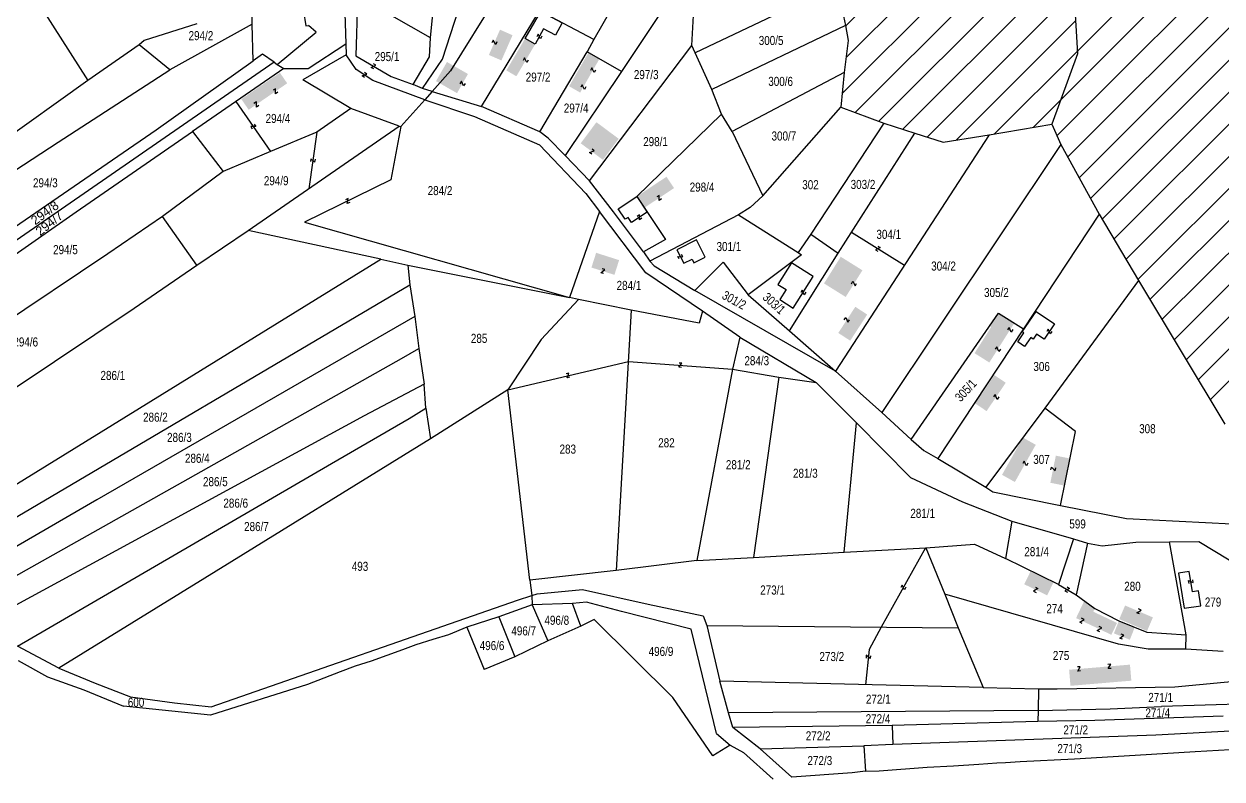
# Model space of a CAD drawing. Extents: x 5587940 to 5589766, y 5131257 to 5132452.
# Drawn here: x 5588555.4 to 5588977.4, y 5131268 to 5131534.1 of the extents above; entities that cross this region are included whole.
import ezdxf
from ezdxf.enums import TextEntityAlignment as Align

# ---------------------------------------------------------------- set-up
doc = ezdxf.new("R2010")
doc.units = 0
doc.header["$MEASUREMENT"] = 0
for name, color, linetype in [('2', 7, 'CONTINUOUS'), ('3', 7, 'CONTINUOUS'), ('4', 7, 'CONTINUOUS'), ('5', 7, 'CONTINUOUS'), ('6', 7, 'CONTINUOUS'), ('8', 7, 'CONTINUOUS'), ('SRAFLADANJE', 2, 'CONTINUOUS')]:
    doc.layers.add(name, color=color, linetype=linetype)
doc.styles.add('TXT', font='TXT', dxfattribs={"height": 0.2})

# ---------------------------------------------------------------- blocks, each defined once
blk = doc.blocks.new('Z')
at = {"layer": '8', "color": 113, "linetype": 'CONTINUOUS'}
blk.add_lwpolyline([(-0.5, 0.75), (0.5, 0.749), (-0.5, -0.749), (0.5, -0.75)], dxfattribs=at)

msp = doc.modelspace()

# ---------------------------------------------------------------- linework, layer by layer
at = {"layer": '2', "color": 7, "linetype": 'CONTINUOUS'}
for p, q in [((5588920.89, 5131615.55), (5588926.56, 5131523.66)), ((5588698.65, 5131529.21), (5588706.19, 5131610.07)), ((5588536.03, 5131579.87), (5588577.96, 5131514.17)), ((5588702.85, 5131521.72), (5588720.71, 5131576.6)), ((5588737.02, 5131568.17), (5588705.64, 5131517.62)), ((5588792.41, 5131557.18), (5588765.89, 5131517.43)), ((5588790.63, 5131526.55), (5588792.41, 5131557.18)), ((5588841.84, 5131547.78), (5588791.89, 5131523.97)), ((5588841.84, 5131547.78), (5588844.77, 5131533.62)), ((5588653.94, 5131538.65), (5588654.67, 5131533.48)), ((5588668.34, 5131541.6), (5588668.77, 5131527.14)), ((5588716.54, 5131505.08), (5588737.08, 5131538.76)), ((5588756.11, 5131528.61), (5588737.08, 5131538.76)), ((5588762.56, 5131539.66), (5588756.11, 5131528.61)), ((5588616.36, 5131534.24), (5588597.81, 5131528.34)), ((5588635.85, 5131534.05), (5588606.82, 5131518.01)), ((5588635.85, 5131534.05), (5588635.85, 5131537.41)), ((5588636.19, 5131521.17), (5588635.85, 5131534.05)), ((5588654.67, 5131533.48), (5588655.64, 5131533.54)), ((5588658.31, 5131531.23), (5588655.64, 5131533.54)), ((5588698.65, 5131529.21), (5588684.99, 5131537.05)), ((5588844.77, 5131533.62), (5588797.75, 5131510.99)), ((5588844.77, 5131533.62), (5588845.75, 5131528.36)), ((5588644.63, 5131519.85), (5588658.31, 5131531.23)), ((5588698.25, 5131522.53), (5588698.65, 5131529.21)), ((5588595.99, 5131526.75), (5588577.96, 5131514.17)), ((5588597.81, 5131528.34), (5588595.99, 5131526.75)), ((5588606.82, 5131518.01), (5588595.99, 5131526.75)), ((5588655.53, 5131518.46), (5588668.77, 5131527.14)), ((5588668.77, 5131527.14), (5588668.93, 5131523.28)), ((5588756.11, 5131528.61), (5588753.81, 5131524.36)), ((5588754.6, 5131478.8), (5588790.63, 5131526.55)), ((5588791.89, 5131523.97), (5588790.63, 5131526.55)), ((5588845.75, 5131528.36), (5588844.37, 5131516.99)), ((5588643.51, 5131520.7), (5588493.74, 5131417.12)), ((5588601.96, 5131496.84), (5588636.19, 5131521.17)), ((5588639.49, 5131523.47), (5588636.19, 5131521.17)), ((5588643.51, 5131520.7), (5588639.49, 5131523.47)), ((5588643.51, 5131520.7), (5588644.63, 5131519.85)), ((5588668.93, 5131523.28), (5588653.63, 5131514.4)), ((5588692.54, 5131512.75), (5588698.25, 5131522.53)), ((5588695.81, 5131511.34), (5588702.85, 5131521.72)), ((5588737.2, 5131496.1), (5588753.81, 5131524.36)), ((5588765.89, 5131517.43), (5588753.81, 5131524.36)), ((5588797.75, 5131510.99), (5588791.89, 5131523.97)), ((5588926.56, 5131523.66), (5588917.53, 5131498.79)), ((5588567.42, 5131492.44), (5588606.82, 5131518.01)), ((5588647.01, 5131518.49), (5588614.76, 5131496.27)), ((5588644.63, 5131519.85), (5588647.01, 5131518.49)), ((5588647.01, 5131518.49), (5588655.53, 5131518.46)), ((5588705.64, 5131517.62), (5588699.2, 5131510.38)), ((5588765.89, 5131517.43), (5588746.08, 5131487.73)), ((5588844.37, 5131516.99), (5588804.92, 5131496.25)), ((5588844.37, 5131516.99), (5588843.17, 5131504.84)), ((5588577.96, 5131514.17), (5588493.46, 5131453.78)), ((5588670.61, 5131504.33), (5588653.63, 5131514.4)), ((5588695.81, 5131511.34), (5588692.54, 5131512.75)), ((5588699.2, 5131510.38), (5588695.81, 5131511.34)), ((5588699.2, 5131510.38), (5588696.62, 5131507.34)), ((5588699.2, 5131510.38), (5588716.54, 5131505.08)), ((5588801.19, 5131502.36), (5588797.75, 5131510.99)), ((5588670.61, 5131504.33), (5588658.54, 5131496.04)), ((5588687.57, 5131498.17), (5588670.61, 5131504.33)), ((5588696.62, 5131507.34), (5588688.22, 5131497.95)), ((5588696.62, 5131507.34), (5588714.1, 5131501.49)), ((5588737.2, 5131496.1), (5588716.54, 5131505.08)), ((5588815.72, 5131473.61), (5588843.17, 5131504.84)), ((5588843.17, 5131504.84), (5588858.27, 5131499.17)), ((5588714.1, 5131501.49), (5588737.08, 5131491.52)), ((5588801.19, 5131502.36), (5588771.32, 5131473.36)), ((5588804.92, 5131496.25), (5588801.19, 5131502.36)), ((5588492.53, 5131421.66), (5588601.96, 5131496.84)), ((5588573.84, 5131467.93), (5588614.76, 5131496.27)), ((5588614.76, 5131496.27), (5588625.6, 5131482.09)), ((5588634.45, 5131461.29), (5588687.57, 5131498.17)), ((5588658.54, 5131496.04), (5588642.33, 5131489.17)), ((5588687.57, 5131498.17), (5588688.22, 5131497.95)), ((5588740.13, 5131493.92), (5588737.2, 5131496.1)), ((5588804.92, 5131496.25), (5588815.72, 5131473.61)), ((5588858.27, 5131499.17), (5588832.6, 5131460.07)), ((5588842.19, 5131453.37), (5588869.18, 5131495.67)), ((5588858.27, 5131499.17), (5588869.18, 5131495.67)), ((5588869.18, 5131495.67), (5588879.17, 5131492.52)), ((5588895.47, 5131495.1), (5588917.53, 5131498.79)), ((5588917.53, 5131498.79), (5588920.62, 5131491.6)), ((5588510.39, 5131455.15), (5588567.42, 5131492.44)), ((5588753.34, 5131474.34), (5588737.08, 5131491.52)), ((5588746.08, 5131487.73), (5588740.13, 5131493.92)), ((5588895.47, 5131495.1), (5588841.24, 5131411.71)), ((5588920.62, 5131491.6), (5588857.66, 5131397.15)), ((5588879.17, 5131492.52), (5588895.47, 5131495.1)), ((5588920.62, 5131491.6), (5588934.21, 5131467.05)), ((5588642.33, 5131489.17), (5588625.6, 5131482.09)), ((5588746.08, 5131487.73), (5588754.6, 5131478.8)), ((5588625.6, 5131482.09), (5588604.2, 5131466.24)), ((5588763.09, 5131467.91), (5588754.6, 5131478.8)), ((5588753.34, 5131474.34), (5588758.12, 5131468.06)), ((5588771.32, 5131473.36), (5588781.4, 5131458.15)), ((5588815.72, 5131473.61), (5588811.18, 5131469.47)), ((5588494.78, 5131412.77), (5588573.84, 5131467.93)), ((5588604.2, 5131466.24), (5588584.92, 5131453.09)), ((5588616.32, 5131449.07), (5588604.2, 5131466.24)), ((5588758.12, 5131468.06), (5588747.64, 5131437.7)), ((5588774.51, 5131446.37), (5588758.12, 5131468.06)), ((5588773.61, 5131453.82), (5588763.09, 5131467.91)), ((5588807.11, 5131466.9), (5588775.93, 5131450.57)), ((5588811.18, 5131469.47), (5588807.11, 5131466.9)), ((5588807.11, 5131466.9), (5588828.12, 5131453.54)), ((5588934.21, 5131467.05), (5588907.47, 5131426.66)), ((5588934.21, 5131467.05), (5588947.97, 5131443.76)), ((5588616.32, 5131449.07), (5588634.45, 5131461.29)), ((5588681.15, 5131451.26), (5588634.45, 5131461.29)), ((5588781.4, 5131458.15), (5588773.61, 5131453.82)), ((5588832.6, 5131460.07), (5588828.12, 5131453.54)), ((5588832.66, 5131460.13), (5588832.6, 5131460.07)), ((5588832.6, 5131460.07), (5588842.19, 5131453.37)), ((5588584.92, 5131453.09), (5588538.51, 5131422.05)), ((5588773.61, 5131453.82), (5588775.93, 5131450.57)), ((5588825.13, 5131425.96), (5588842.19, 5131453.37)), ((5588828.12, 5131453.54), (5588829.33, 5131452.74)), ((5588515.74, 5131349.11), (5588681.15, 5131451.26)), ((5588594.26, 5131433.94), (5588616.32, 5131449.07)), ((5588681.15, 5131451.26), (5588690.67, 5131449.09)), ((5588690.67, 5131449.09), (5588691.33, 5131442.19)), ((5588690.67, 5131449.09), (5588747.64, 5131437.7)), ((5588775.93, 5131450.57), (5588777.43, 5131448.9)), ((5588777.43, 5131448.9), (5588791.73, 5131440.19)), ((5588791.73, 5131440.19), (5588801.76, 5131450.21)), ((5588801.76, 5131450.21), (5588810.55, 5131438.63)), ((5588829.33, 5131452.74), (5588810.55, 5131438.63)), ((5588794.47, 5131432.97), (5588774.51, 5131446.37)), ((5588523.51, 5131343.17), (5588691.33, 5131442.19)), ((5588691.33, 5131442.19), (5588693.16, 5131431.01)), ((5588947.97, 5131443.76), (5588915.02, 5131398.7)), ((5588947.97, 5131443.76), (5588978.43, 5131393.08)), ((5588750.75, 5131437.01), (5588737.63, 5131422.98)), ((5588750.75, 5131437.01), (5588747.64, 5131437.7)), ((5588769.37, 5131433.27), (5588750.75, 5131437.01)), ((5588841.24, 5131411.71), (5588791.73, 5131440.19)), ((5588810.55, 5131438.63), (5588825.13, 5131425.96)), ((5588552.39, 5131405.94), (5588594.26, 5131433.94)), ((5588769.37, 5131433.27), (5588764.04, 5131341.55)), ((5588793.28, 5131428.69), (5588769.37, 5131433.27)), ((5588794.47, 5131432.97), (5588793.28, 5131428.69)), ((5588807.54, 5131423.71), (5588794.47, 5131432.97)), ((5588867.99, 5131387.69), (5588898.72, 5131432.2)), ((5588898.72, 5131432.2), (5588907.47, 5131426.66)), ((5588693.16, 5131431.01), (5588581.13, 5131366.45)), ((5588693.16, 5131431.01), (5588694.53, 5131419.71)), ((5588807.54, 5131423.71), (5588804.96, 5131412.48)), ((5588807.54, 5131423.71), (5588834.47, 5131407.72)), ((5588825.13, 5131425.96), (5588841.24, 5131411.71)), ((5588907.47, 5131426.66), (5588877.35, 5131380.99)), ((5588688.4, 5131416.22), (5588694.53, 5131419.71)), ((5588694.53, 5131419.71), (5588696.36, 5131407.17)), ((5588737.63, 5131422.98), (5588725.86, 5131405.24)), ((5588611.39, 5131372.81), (5588688.4, 5131416.22)), ((5588804.96, 5131412.48), (5588792.45, 5131345.07)), ((5588805.11, 5131412.61), (5588804.96, 5131412.48)), ((5588804.96, 5131412.48), (5588821.31, 5131409.6)), ((5588841.24, 5131411.71), (5588857.66, 5131397.15)), ((5588696.36, 5131407.17), (5588675.25, 5131396.06)), ((5588697.04, 5131398.77), (5588696.36, 5131407.17)), ((5588821.31, 5131409.6), (5588812.43, 5131346.05)), ((5588821.31, 5131409.6), (5588834.47, 5131407.72)), ((5588834.47, 5131407.72), (5588848.64, 5131393.58)), ((5588725.86, 5131405.24), (5588698.61, 5131387.95)), ((5588733.57, 5131338.12), (5588725.86, 5131405.24)), ((5588691.12, 5131395.12), (5588697.04, 5131398.77)), ((5588697.04, 5131398.77), (5588698.61, 5131387.95)), ((5588915.02, 5131398.7), (5588894.29, 5131370.83)), ((5588925.81, 5131390.5), (5588915.02, 5131398.7)), ((5588675.25, 5131396.06), (5588608.05, 5131359.54)), ((5588663.71, 5131379.21), (5588691.12, 5131395.12)), ((5588857.66, 5131397.15), (5588867.99, 5131387.69)), ((5588844.3, 5131347.98), (5588848.64, 5131393.58)), ((5588848.64, 5131393.58), (5588867.75, 5131374.27)), ((5588920.53, 5131364.47), (5588925.81, 5131390.5)), ((5588698.61, 5131387.95), (5588619.19, 5131338.76)), ((5588867.99, 5131387.69), (5588872.36, 5131383.85)), ((5588872.36, 5131383.85), (5588877.35, 5131380.99)), ((5588601.41, 5131342.92), (5588663.71, 5131379.21)), ((5588877.35, 5131380.99), (5588894.29, 5131370.83)), ((5588867.75, 5131374.27), (5588885.99, 5131365.7)), ((5588534.3, 5131329.39), (5588611.39, 5131372.81)), ((5588894.29, 5131370.83), (5588896.76, 5131369.23)), ((5588896.76, 5131369.23), (5588920.53, 5131364.47)), ((5588581.13, 5131366.45), (5588529.75, 5131336.65)), ((5588885.99, 5131365.7), (5588903.42, 5131358.93)), ((5588920.53, 5131364.47), (5588943.79, 5131359.79)), ((5588608.05, 5131359.54), (5588552.58, 5131329.33)), ((5588903.42, 5131358.93), (5588901.16, 5131345.69)), ((5588903.42, 5131358.93), (5588925.17, 5131352.71)), ((5588943.79, 5131359.79), (5588980.94, 5131357.9)), ((5588925.17, 5131352.71), (5588919.83, 5131336.62)), ((5588925.17, 5131352.71), (5588930.11, 5131351.13)), ((5588812.43, 5131346.05), (5588844.3, 5131347.98)), ((5588844.3, 5131347.98), (5588873.16, 5131349.54)), ((5588873.16, 5131349.54), (5588890.24, 5131350.79)), ((5588873.16, 5131349.54), (5588879.86, 5131333.21)), ((5588890.24, 5131350.79), (5588901.16, 5131345.69)), ((5588930.11, 5131351.13), (5588926.01, 5131332.98)), ((5588930.11, 5131351.13), (5588935.26, 5131350.24)), ((5588935.26, 5131350.24), (5588947.04, 5131351.44)), ((5588947.04, 5131351.44), (5588958.96, 5131351.63)), ((5588958.96, 5131351.63), (5588969.33, 5131351.75)), ((5588964.76, 5131318.89), (5588958.96, 5131351.63)), ((5588969.33, 5131351.75), (5588979.98, 5131345.28)), ((5588792.45, 5131345.07), (5588764.04, 5131341.55)), ((5588792.45, 5131345.07), (5588812.43, 5131346.05)), ((5588919.83, 5131336.62), (5588901.16, 5131345.69)), ((5588553.1, 5131314.86), (5588601.41, 5131342.92)), ((5588764.04, 5131341.55), (5588733.57, 5131338.12)), ((5588619.19, 5131338.76), (5588567.74, 5131307.04)), ((5588733.57, 5131338.12), (5588734.33, 5131332.68)), ((5588621.41, 5131293.44), (5588729.25, 5131331.07)), ((5588729.25, 5131331.07), (5588734.33, 5131332.68)), ((5588734.33, 5131332.68), (5588736.15, 5131333.29)), ((5588734.33, 5131332.68), (5588734.5, 5131329.46)), ((5588736.15, 5131333.29), (5588752.22, 5131334.84)), ((5588752.22, 5131334.84), (5588775.32, 5131329.66)), ((5588940.92, 5131315.49), (5588879.86, 5131333.21)), ((5588879.86, 5131333.21), (5588884.47, 5131321.35)), ((5588926.01, 5131332.98), (5588932.59, 5131328.08)), ((5588734.5, 5131329.46), (5588722.7, 5131325.21)), ((5588748.61, 5131329.91), (5588734.5, 5131329.46)), ((5588734.5, 5131329.46), (5588739.97, 5131316.66)), ((5588753.57, 5131330.31), (5588748.61, 5131329.91)), ((5588751.6, 5131321.93), (5588748.61, 5131329.91)), ((5588765.96, 5131327.07), (5588753.57, 5131330.31)), ((5588790.45, 5131320.84), (5588765.96, 5131327.07)), ((5588775.32, 5131329.66), (5588794.68, 5131325.51)), ((5588932.59, 5131328.08), (5588941.13, 5131323.75)), ((5588722.7, 5131325.21), (5588711.45, 5131321.53)), ((5588722.7, 5131325.21), (5588728.37, 5131311.13)), ((5588756.33, 5131324.18), (5588751.6, 5131321.93)), ((5588783.94, 5131296.71), (5588756.33, 5131324.18)), ((5588794.68, 5131325.51), (5588796.01, 5131322.08)), ((5588941.13, 5131323.75), (5588950.99, 5131319.8)), ((5588704.99, 5131318.85), (5588699.41, 5131317.19)), ((5588711.45, 5131321.53), (5588704.99, 5131318.85)), ((5588711.45, 5131321.53), (5588717.5, 5131306.57)), ((5588751.6, 5131321.93), (5588739.97, 5131316.66)), ((5588799.39, 5131284.03), (5588790.45, 5131320.84)), ((5588796.01, 5131322.08), (5588800.59, 5131302.54)), ((5588796.01, 5131322.08), (5588884.47, 5131321.35)), ((5588884.47, 5131321.35), (5588893.29, 5131300.22)), ((5588950.99, 5131319.8), (5588964.76, 5131318.89)), ((5588964.71, 5131313.75), (5588964.76, 5131318.89)), ((5588567.74, 5131307.04), (5588553.1, 5131314.86)), ((5588693.51, 5131315.28), (5588688.78, 5131313.54)), ((5588699.41, 5131317.19), (5588693.51, 5131315.28)), ((5588739.97, 5131316.66), (5588728.37, 5131311.13)), ((5588951.4, 5131313.8), (5588940.92, 5131315.49)), ((5588964.71, 5131313.75), (5588951.4, 5131313.8)), ((5588553.4, 5131309.84), (5588563.75, 5131304.07)), ((5588677.76, 5131309.59), (5588672.08, 5131307.78)), ((5588688.78, 5131313.54), (5588677.76, 5131309.59)), ((5588728.37, 5131311.13), (5588717.5, 5131306.57)), ((5588977.89, 5131313.01), (5588964.71, 5131313.75)), ((5588567.74, 5131307.04), (5588580.55, 5131301.75)), ((5588666.83, 5131305.82), (5588655.29, 5131301.32)), ((5588672.08, 5131307.78), (5588666.83, 5131305.82)), ((5588563.75, 5131304.07), (5588576.5, 5131299.42)), ((5588580.55, 5131301.75), (5588592.92, 5131296.95)), ((5588655.29, 5131301.32), (5588621.14, 5131290.57)), ((5588893.29, 5131300.22), (5588800.59, 5131302.54)), ((5588803.59, 5131291.38), (5588800.59, 5131302.54)), ((5588960.78, 5131300.47), (5588994.11, 5131303.65)), ((5588576.5, 5131299.42), (5588590.5, 5131293.71)), ((5588592.92, 5131296.95), (5588608.49, 5131294.81)), ((5588893.29, 5131300.22), (5588912.76, 5131299.83)), ((5588912.76, 5131299.83), (5588912.67, 5131292.13)), ((5588912.76, 5131299.83), (5588919.41, 5131299.81)), ((5588919.41, 5131299.81), (5588960.78, 5131300.47)), ((5588621.14, 5131290.57), (5588590.5, 5131293.71)), ((5588608.49, 5131294.81), (5588621.41, 5131293.44)), ((5588798.11, 5131276.22), (5588783.94, 5131296.71)), ((5588912.67, 5131292.13), (5588938.07, 5131292.8)), ((5588938.07, 5131292.8), (5588956.12, 5131293.57)), ((5588993.36, 5131294.7), (5588956.12, 5131293.57)), ((5588912.67, 5131292.13), (5588803.59, 5131291.38)), ((5588805.12, 5131286.15), (5588803.59, 5131291.38)), ((5588912.67, 5131292.13), (5588912.62, 5131288.24)), ((5588932.63, 5131288.68), (5588912.62, 5131288.24)), ((5588977.88, 5131290.22), (5588932.63, 5131288.68)), ((5588861.29, 5131286.85), (5588805.12, 5131286.15)), ((5588814.79, 5131278.67), (5588805.12, 5131286.15)), ((5588912.62, 5131288.24), (5588861.29, 5131286.85)), ((5588861.29, 5131286.85), (5588861.5, 5131280.16)), ((5588993.28, 5131285.54), (5588954.07, 5131283.42)), ((5588799.39, 5131284.03), (5588804.22, 5131279.92)), ((5588861.5, 5131280.16), (5588851.28, 5131279.67)), ((5588954.07, 5131283.42), (5588861.5, 5131280.16)), ((5588804.22, 5131279.92), (5588798.11, 5131276.22)), ((5588804.22, 5131279.92), (5588808.93, 5131277.35)), ((5588819.36, 5131268), (5588808.93, 5131277.35)), ((5588814.79, 5131278.67), (5588851.28, 5131279.67)), ((5588825.9, 5131268.69), (5588814.79, 5131278.67)), ((5588851.28, 5131279.67), (5588851.89, 5131270.81)), ((5588925.49, 5131275.17), (5588946.8, 5131276.46)), ((5588946.8, 5131276.46), (5588967.94, 5131277.69)), ((5588967.94, 5131277.69), (5588980.33, 5131278.43)), ((5588856.63, 5131270.95), (5588873.61, 5131272.18)), ((5588873.61, 5131272.18), (5588882.91, 5131272.7)), ((5588882.91, 5131272.7), (5588891.82, 5131273.21)), ((5588891.82, 5131273.21), (5588898.12, 5131273.68)), ((5588898.12, 5131273.68), (5588901.15, 5131273.79)), ((5588901.15, 5131273.79), (5588906.35, 5131274.19)), ((5588906.35, 5131274.19), (5588925.49, 5131275.17)), ((5588847.11, 5131270.22), (5588825.9, 5131268.69)), ((5588851.89, 5131270.81), (5588847.11, 5131270.22)), ((5588851.89, 5131270.81), (5588856.63, 5131270.95))]:
    msp.add_line(p, q, dxfattribs=at)
at = {"layer": '4', "color": 115, "linetype": 'CONTINUOUS'}
for p, q in [((5588672.86, 5131542.44), (5588672.36, 5131522.89)), ((5588672.45, 5131518.08), (5588668.93, 5131523.28)), ((5588672.36, 5131522.89), (5588684.8, 5131515.58)), ((5588678.34, 5131514.2), (5588672.45, 5131518.08)), ((5588696.62, 5131507.34), (5588678.34, 5131514.2)), ((5588684.8, 5131515.58), (5588692.54, 5131512.75)), ((5588630.05, 5131506.8), (5588642.32, 5131489.17)), ((5588658.54, 5131496.04), (5588655.75, 5131476.08)), ((5588688.22, 5131497.95), (5588684.65, 5131479.17)), ((5588684.65, 5131479.17), (5588654.23, 5131464.29)), ((5588654.23, 5131464.29), (5588747.64, 5131437.7)), ((5588846.92, 5131460.78), (5588865.54, 5131449.08)), ((5588725.86, 5131405.24), (5588768.32, 5131415.22)), ((5588768.32, 5131415.22), (5588804.96, 5131412.48)), ((5588873.01, 5131349.54), (5588857.35, 5131321.57)), ((5588919.83, 5131336.62), (5588926.01, 5131332.98)), ((5588857.35, 5131321.57), (5588853.1, 5131313.71)), ((5588853.1, 5131313.71), (5588851.91, 5131301.26))]:
    msp.add_line(p, q, dxfattribs=at)
at = {"layer": '5', "color": 52, "linetype": 'CONTINUOUS'}
for points in [[(5588735.5, 5131526.99), (5588731.98, 5131529.05), (5588737.54, 5131538.51), (5588745, 5131534.54), (5588742.66, 5131530.16), (5588738.4, 5131532.43)], [(5588771.32, 5131473.36), (5588774.99, 5131467.82), (5588769.45, 5131464.15), (5588768.26, 5131465.94), (5588767.26, 5131465.28), (5588764.77, 5131469.03)], [(5588792.33, 5131458.02), (5588785.46, 5131454.5), (5588787.88, 5131449.78), (5588790.76, 5131451.25), (5588791.43, 5131449.96), (5588795.41, 5131452)], [(5588826.41, 5131434), (5588833.46, 5131445.09), (5588825.85, 5131449.92), (5588821.02, 5131442.32), (5588823.89, 5131440.49), (5588821.68, 5131437.01)], [(5588907.07, 5131425.67), (5588911.97, 5131432.85), (5588918.44, 5131428.44), (5588914.74, 5131423.03), (5588912.08, 5131424.84), (5588910.87, 5131423.08), (5588910.1, 5131423.61), (5588907.92, 5131420.42), (5588905.51, 5131422.06), (5588907.67, 5131425.22)], [(5588962.17, 5131340.58), (5588964.12, 5131328.2), (5588969.93, 5131329.11), (5588969.1, 5131334.35), (5588967.04, 5131334.03), (5588965.92, 5131341.17)]]:
    msp.add_lwpolyline(points, close=True, dxfattribs=at)
for points in [[(5588723.12, 5131532.12), (5588719.2, 5131523.22), (5588727.53, 5131530.17), (5588723.62, 5131521.28)], [(5588704.43, 5131520.74), (5588700.58, 5131513.99), (5588711.83, 5131516.51), (5588707.97, 5131509.76)], [(5588754.29, 5131524.08), (5588758.16, 5131521.87), (5588749.68, 5131516.05), (5588753.55, 5131513.83)], [(5588640, 5131507.62), (5588648.15, 5131513.22), (5588637.42, 5131511.36), (5588645.58, 5131516.96)], [(5588757.08, 5131499.51), (5588751.55, 5131492.08), (5588764.93, 5131493.67), (5588759.39, 5131486.24)], [(5588771.32, 5131473.36), (5588773.97, 5131469.36), (5588781.76, 5131480.29), (5588784.42, 5131476.28)], [(5588755.32, 5131448.29), (5588763.42, 5131445.71), (5588756.98, 5131453.48), (5588765.07, 5131450.9)], [(5588837.25, 5131442.68), (5588843.14, 5131452.09), (5588844.88, 5131437.91), (5588850.77, 5131447.32)], [(5588898.72, 5131432.2), (5588904.27, 5131428.68), (5588895.79, 5131427.56), (5588901.33, 5131424.05)], [(5588907.32, 5131388.34), (5588899.95, 5131375.23), (5588911.83, 5131385.81), (5588904.47, 5131372.69)], [(5588910.07, 5131341.36), (5588918.13, 5131337.44), (5588907.78, 5131336.66), (5588915.85, 5131332.74)], [(5588930.55, 5131307.11), (5588945.02, 5131308.33), (5588931.03, 5131301.45), (5588945.5, 5131302.67)]]:
    msp.add_solid(points, dxfattribs=at)
at = {"layer": '6', "color": 52, "linetype": 'CONTINUOUS'}
for points in [[(5588735.5, 5131526.99), (5588728.88, 5131515.7), (5588731.98, 5131529.05), (5588725.36, 5131517.76)], [(5588749.68, 5131516.05), (5588753.55, 5131513.83), (5588747.47, 5131512.18), (5588751.34, 5131509.96)], [(5588637.42, 5131511.36), (5588640, 5131507.62), (5588632.01, 5131507.63), (5588634.58, 5131503.89)], [(5588842.28, 5131425.23), (5588848.27, 5131434.45), (5588846.47, 5131422.5), (5588852.46, 5131431.72)], [(5588901.33, 5131424.05), (5588896.14, 5131427.34), (5588895.48, 5131414.81), (5588890.28, 5131418.1)], [(5588897.27, 5131410.37), (5588890.51, 5131400.39), (5588901.26, 5131407.67), (5588894.5, 5131397.68)], [(5588921.94, 5131371.42), (5588923.88, 5131380.97), (5588916.96, 5131372.43), (5588918.9, 5131381.99)], [(5588932.6, 5131328.07), (5588930.11, 5131322.8), (5588928.92, 5131330.81), (5588926.03, 5131324.72)], [(5588930.11, 5131322.8), (5588932.09, 5131326.98), (5588938.47, 5131318.85), (5588940.45, 5131323.03)], [(5588941.24, 5131324.36), (5588951.04, 5131320.17), (5588943.3, 5131329.17), (5588953.1, 5131324.97)], [(5588941.13, 5131323.75), (5588946.72, 5131321.51), (5588939.36, 5131319.34), (5588944.96, 5131317.1)], [(5588930.55, 5131307.11), (5588931.03, 5131301.45), (5588923.58, 5131306.52), (5588924.06, 5131300.86)]]:
    msp.add_solid(points, dxfattribs=at)
at = {"layer": 'SRAFLADANJE', "linetype": 'CONTINUOUS'}
for p, q in [((5588920.66, 5131507.43), (5589091.78, 5131678.54)), ((5588926.5, 5131524.58), (5589080.34, 5131678.42)), ((5588939.39, 5131458.28), (5589160.32, 5131679.2)), ((5588940.26, 5131515.71), (5589103.22, 5131678.67)), ((5588943.6, 5131451.17), (5589164.37, 5131671.94)), ((5588947.8, 5131444.05), (5589168.42, 5131664.68)), ((5588952.04, 5131436.98), (5589172.47, 5131657.41)), ((5588935.19, 5131465.39), (5589117.17, 5131647.36)), ((5588956.29, 5131429.92), (5589176.52, 5131650.15)), ((5588960.54, 5131422.85), (5589180.57, 5131642.89)), ((5588964.78, 5131415.78), (5589184.63, 5131635.63)), ((5588969.03, 5131408.72), (5589188.69, 5131628.38)), ((5588973.28, 5131401.65), (5589192.75, 5131621.13)), ((5588931.12, 5131472.63), (5589072.94, 5131614.45)), ((5588844.81, 5131533.4), (5588921.24, 5131609.83)), ((5588845.01, 5131522.29), (5588921.9, 5131599.17)), ((5588843.64, 5131509.6), (5588922.56, 5131588.52)), ((5588927.09, 5131479.91), (5589028.71, 5131581.54)), ((5588848.27, 5131502.92), (5588923.21, 5131577.86)), ((5588856.5, 5131499.84), (5588923.87, 5131567.2)), ((5588865, 5131497.02), (5588924.53, 5131556.55)), ((5588873.58, 5131494.28), (5588925.18, 5131545.89)), ((5588923.06, 5131487.19), (5588984.48, 5131548.62)), ((5588883.87, 5131493.27), (5588925.84, 5131535.23)), ((5588897.33, 5131495.41), (5588926.5, 5131524.58)), ((5588919.27, 5131494.73), (5588940.26, 5131515.71)), ((5588910.92, 5131497.69), (5588920.66, 5131507.43))]:
    msp.add_line(p, q, dxfattribs=at)

# ---------------------------------------------------------------- block references
at = {"layer": '8', "color": 113, "linetype": 'CONTINUOUS'}
for p, xscale, yscale, rotation in [((5588736.95, 5131529.71), 1.000000526772119, 1.000000526772119, 242.7105460952224), ((5588721.16, 5131527.67), 1.000000006505235, 1.000000006505235, 245.2806509822885), ((5588732.19, 5131521.35), 0.9999999077557614, 0.9999999077557614, 239.3180139670297), ((5588675.39, 5131516.14), 1.000001185448296, 1.000001185448296, 145.7985239373161), ((5588678.58, 5131519.24), 1.000001463264837, 1.000001463264837, 149.6293506513199), ((5588755.85, 5131517.85), 0.9999975462222961, 0.9999975462222961, 239.969722339158), ((5588709.9, 5131513.14), 1.000000749760594, 1.000000749760594, 239.6806472129765), ((5588752.44, 5131511.9), 0.9999976376861223, 0.9999976376861223, 238.9966181282015), ((5588644.07, 5131510.42), 1.000001258415261, 1.000001258415261, 214.2418067926631), ((5588637.29, 5131505.75), 0.9999978781309941, 0.9999978781309941, 213.8291847893588), ((5588636.19, 5131497.98), 0.9999995949622943, 0.9999995949622943, 304.7303194054249), ((5588755.47, 5131489.16), 1.000002499264848, 1.000002499264848, 142.1144862303846), ((5588657.14, 5131486.06), 1.000000124737876, 1.000000124737876, 262.1977517430745), ((5588669.44, 5131471.73), 0.9999992600725977, 0.9999992600725977, 205.2329755766898), ((5588779.19, 5131472.82), 1.000001908211328, 1.000001908211328, 212.8193715056632), ((5588772.22, 5131465.99), 1.000000531781147, 1.000000531781147, 214.000121812653), ((5588856.23, 5131454.93), 0.9999992408170874, 0.9999992408170874, 328.0062969544353), ((5588786.67, 5131452.14), 0.9999996019771089, 0.9999996019771089, 118.1723661569775), ((5588759.37, 5131447), 1.000001035253426, 1.000001035253426, 161.4951076235115), ((5588847.82, 5131442.61), 1.000002322160248, 1.000002322160248, 57.96424280549518), ((5588829.94, 5131439.54), 0.9999991027975675, 0.9999991027975675, 236.9223547368111), ((5588845.27, 5131429.84), 1.00000250071768, 1.00000250071768, 56.94699549802843), ((5588902.8, 5131426.37), 0.9999989309074021, 0.9999989309074021, 238.1496266424211), ((5588916.59, 5131425.73), 0.9999999993061082, 0.9999999993061082, 235.2167630475398), ((5588898.47, 5131419.5), 1.000000546634759, 1.000000546634759, 236.117906593046), ((5588747.09, 5131410.23), 0.9999991176295169, 0.9999991176295169, 193.3162643304155), ((5588786.64, 5131413.85), 1.000001162528211, 1.000001162528211, 175.6795450434499), ((5588897.88, 5131402.67), 0.9999998999169524, 0.9999998999169524, 235.7142352497286), ((5588908.15, 5131379.25), 0.9999980108705899, 0.9999980108705899, 240.2878808918329), ((5588918.02, 5131377.31), 1.000000010289114, 1.000000010289114, 78.36842584714634), ((5588865.18, 5131335.55), 1.00000300923051, 1.00000300923051, 240.5500444004502), ((5588911.82, 5131334.7), 1.000000859178561, 1.000000859178561, 333.8958815255789), ((5588922.92, 5131334.8), 1.000002092699427, 1.000002092699427, 330.692082687632), ((5588966.48, 5131337.6), 0.9999992676403602, 0.9999992676403602, 100.0388600790213), ((5588948.2, 5131327.07), 0.9999997329058516, 0.9999997329058516, 156.5001577396158), ((5588928.07, 5131323.76), 0.9999982314852119, 0.9999982314852119, 155.2247848932371), ((5588934.29, 5131320.82), 1.000001929461722, 1.000001929461722, 153.8236913705449), ((5588942.16, 5131318.22), 1.000002265770831, 1.000002265770831, 159.1396768825703), ((5588852.84, 5131311.06), 0.999999224228725, 0.999999224228725, 263.7808451209924), ((5588927.07, 5131306.81), 0.9999976801111968, 0.9999976801111968, 184.0433215438597), ((5588937.79, 5131307.72), 0.9999982434548658, 0.9999982434548658, 184.5393683210478)]:
    msp.add_blockref('Z', p, dxfattribs=dict(at, xscale=xscale, yscale=yscale, rotation=rotation))

# ---------------------------------------------------------------- texts
at = {"layer": '3', "color": 7, "linetype": 'CONTINUOUS', "style": 'TXT', "width": 0.8125}
for s, p in [('294/2', (5588617.77, 5131530.09)), ('300/5', (5588818.61, 5131528.38)), ('295/1', (5588683.32, 5131522.71)), ('297/2', (5588736.52, 5131515.47)), ('297/3', (5588774.61, 5131516.36)), ('300/6', (5588821.96, 5131513.96)), ('297/4', (5588749.94, 5131504.55)), ('294/4', (5588644.89, 5131500.9)), ('300/7', (5588823.11, 5131494.72)), ('298/1', (5588777.9, 5131492.74)), ('294/3', (5588562.96, 5131478.21)), ('294/9', (5588644.28, 5131478.95)), ('298/4', (5588794.28, 5131476.7)), ('302', (5588832.48, 5131477.48)), ('303/2', (5588850.98, 5131477.64)), ('284/2', (5588701.98, 5131475.47)), ('304/1', (5588860.05, 5131460.05)), ('301/1', (5588803.74, 5131455.75)), ('294/5', (5588570.04, 5131454.66)), ('304/2', (5588879.34, 5131448.87)), ('284/1', (5588768.54, 5131442.05)), ('305/2', (5588897.97, 5131439.56)), ('294/6', (5588556.05, 5131422.13)), ('285', (5588715.75, 5131423.33)), ('284/3', (5588813.55, 5131415.52)), ('286/1', (5588586.74, 5131410.32)), ('306', (5588913.89, 5131413.41)), ('286/2', (5588601.73, 5131395.61)), ('286/3', (5588610.19, 5131388.48)), ('308', (5588951.15, 5131391.48)), ('283', (5588746.99, 5131384.29)), ('282', (5588781.74, 5131386.52)), ('286/4', (5588616.49, 5131381.13)), ('307', (5588913.85, 5131380.66)), ('281/2', (5588807.03, 5131378.86)), ('281/3', (5588830.67, 5131375.85)), ('286/5', (5588622.84, 5131372.88)), ('286/6', (5588630.02, 5131365.31)), ('281/1', (5588872, 5131361.73)), ('286/7', (5588637.32, 5131357.06)), ('599', (5588926.56, 5131357.93)), ('281/4', (5588912.15, 5131348.21)), ('493', (5588673.8, 5131342.98)), ('273/1', (5588819.12, 5131334.69)), ('280', (5588945.89, 5131335.95)), ('279', (5588974.28, 5131330.39)), ('274', (5588918.46, 5131328.07)), ('496/8', (5588743.12, 5131324.03)), ('496/7', (5588731.46, 5131320.3)), ('496/6', (5588720.31, 5131315.12)), ('496/9', (5588779.82, 5131313.04)), ('273/2', (5588839.99, 5131311.25)), ('275', (5588920.75, 5131311.55)), ('272/1', (5588856.37, 5131296.22)), ('271/1', (5588955.82, 5131296.82)), ('600', (5588594.91, 5131295.04)), ('271/4', (5588954.81, 5131291.41)), ('272/4', (5588856.27, 5131289.31)), ('272/2', (5588835.18, 5131283.3)), ('271/2', (5588925.91, 5131285.4)), ('271/3', (5588923.81, 5131278.79)), ('272/3', (5588835.78, 5131274.59))]:
    msp.add_text(s, height=3.2, dxfattribs=at).set_placement(p, align=Align.MIDDLE)
at = {"layer": '3', "color": 7, "linetype": 'CONTINUOUS', "style": 'TXT'}
for s, rotation, p in [('294/8', 36.3116, (5588559.41, 5131463.12)), ('294/7', 37.9274, (5588561.11, 5131459.3))]:
    msp.add_text(s, height=3.2, rotation=rotation, dxfattribs=at).set_placement(p)
at = {"layer": '3', "color": 7, "linetype": 'CONTINUOUS', "style": 'TXT', "width": 0.8125}
for s, rotation, p in [('301/2', 331.3971, (5588805.63, 5131436.88)), ('303/1', 317.7425, (5588819.71, 5131435.68)), ('305/1', 47.2766, (5588887.11, 5131405.07))]:
    msp.add_text(s, height=3.2, rotation=rotation, dxfattribs=at).set_placement(p, align=Align.MIDDLE)

doc.saveas('drawing.dxf')
